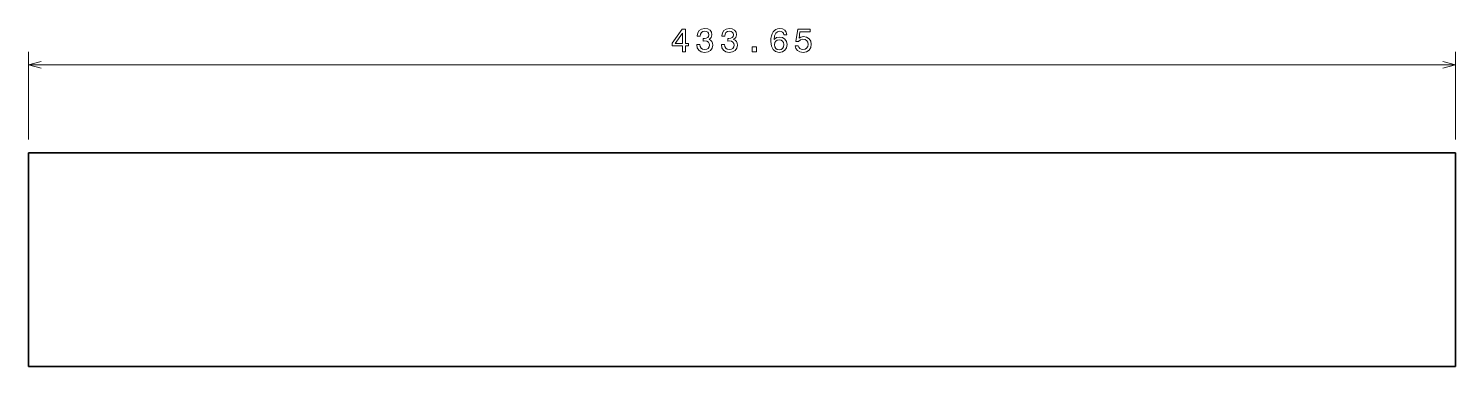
# Model space of a CAD drawing. Extents: x 107 to 324, y 139 to 190.
import ezdxf

# ---------------------------------------------------------------- set-up
doc = ezdxf.new("R2010")
doc.units = 0

msp = doc.modelspace()

# ---------------------------------------------------------------- linework, layer by layer
at = {"color": 7, "lineweight": 13, "ltscale": 0.334367}
for p, q in [((107.333511, 173.560196), (107.333511, 186.934875)), ((324.160339, 173.560196), (324.160339, 186.934875))]:
    msp.add_line(p, q, dxfattribs=at)
at = {"color": 7, "lineweight": 13}
msp.add_line((107.333511, 184.934875), (324.160339, 184.934875), dxfattribs=at)
at = {"color": 7, "lineweight": 35, "ltscale": 0.1875}
for p, q in [((114.833511, 171.560196), (107.333511, 171.560196)), ((316.660339, 171.560196), (324.160339, 171.560196)), ((114.833511, 139.060196), (107.333511, 139.060196)), ((316.660339, 139.060196), (324.160339, 139.060196))]:
    msp.add_line(p, q, dxfattribs=at)
at = {"color": 7, "lineweight": 35}
for p, q in [((107.333511, 171.560196), (107.333511, 139.060196)), ((161.165222, 171.560196), (116.915222, 171.560196)), ((268.246948, 171.560196), (163.246933, 171.560196)), ((314.578644, 171.560196), (270.328644, 171.560196)), ((324.160339, 139.060196), (324.160339, 171.560196)), ((161.165222, 139.060196), (116.915222, 139.060196)), ((163.246933, 139.060196), (268.246948, 139.060196)), ((314.578644, 139.060196), (270.328644, 139.060196))]:
    msp.add_line(p, q, dxfattribs=at)
at = {"color": 7, "lineweight": 35, "ltscale": 0.052043}
for p, q in [((116.915222, 171.560196), (114.833511, 171.560196)), ((163.246933, 171.560196), (161.165222, 171.560196)), ((116.915222, 139.060196), (114.833511, 139.060196)), ((163.246933, 139.060196), (161.165222, 139.060196))]:
    msp.add_line(p, q, dxfattribs=at)
at = {"color": 7, "lineweight": 35, "ltscale": 0.052042}
for p, q in [((268.246948, 171.560196), (270.328644, 171.560196)), ((314.578644, 171.560196), (316.660339, 171.560196)), ((268.246948, 139.060196), (270.328644, 139.060196)), ((314.578644, 139.060196), (316.660339, 139.060196))]:
    msp.add_line(p, q, dxfattribs=at)
at = {"color": 7, "lineweight": 13}
for points in [[(206.68425, 186.934875), (207.138138, 186.934875), (207.138138, 187.802307), (207.637421, 187.802307), (207.637421, 188.205765), (207.138138, 188.205765), (207.138138, 190.359222), (206.679199, 190.359222), (205.146072, 188.246109), (205.146072, 187.802307), (206.68425, 187.802307)], [(205.569702, 188.205765), (206.68425, 189.774216), (206.68425, 188.205765)], [(208.872009, 188.034302), (208.872009, 187.998993), (208.952698, 187.514847), (209.189728, 187.151733), (209.562927, 186.919739), (210.057159, 186.834015), (210.581665, 186.919739), (210.975037, 187.141647), (211.227188, 187.494675), (211.317963, 187.948563), (211.277618, 188.246109), (211.166672, 188.48819), (210.985107, 188.674789), (210.743042, 188.810959), (211.070847, 189.083282), (211.186844, 189.517014), (211.111206, 189.910385), (210.894333, 190.207932), (210.541321, 190.394531), (210.057159, 190.460083), (209.603271, 190.379395), (209.25528, 190.157501), (209.028351, 189.804474), (208.952698, 189.335449), (208.952698, 189.30014), (209.40155, 189.30014), (209.441895, 189.622925), (209.573013, 189.854904), (209.784821, 189.996109), (210.082382, 190.046539), (210.344635, 190.006195), (210.53627, 189.900299), (210.652267, 189.728821), (210.697647, 189.496826), (210.652267, 189.249725), (210.531219, 189.083282), (210.319412, 188.982422), (210.031952, 188.952164), (209.835266, 188.957214), (209.835266, 188.558792), (210.082382, 188.568878), (210.400101, 188.523499), (210.637131, 188.402451), (210.778351, 188.205765), (210.828781, 187.948563), (210.7733, 187.656052), (210.627045, 187.439194), (210.39505, 187.30304), (210.087418, 187.257645), (209.769699, 187.308075), (209.537704, 187.459366), (209.391449, 187.701447), (209.335983, 188.034302)], [(212.608032, 188.034302), (212.608032, 187.998993), (212.688721, 187.514847), (212.925751, 187.151733), (213.29895, 186.919739), (213.793182, 186.834015), (214.317688, 186.919739), (214.71106, 187.141647), (214.963211, 187.494675), (215.053986, 187.948563), (215.013641, 188.246109), (214.902695, 188.48819), (214.72113, 188.674789), (214.479065, 188.810959), (214.80687, 189.083282), (214.922867, 189.517014), (214.847229, 189.910385), (214.630356, 190.207932), (214.277344, 190.394531), (213.793182, 190.460083), (213.339294, 190.379395), (212.991302, 190.157501), (212.764374, 189.804474), (212.688721, 189.335449), (212.688721, 189.30014), (213.137573, 189.30014), (213.177917, 189.622925), (213.309036, 189.854904), (213.520844, 189.996109), (213.818405, 190.046539), (214.080658, 190.006195), (214.272293, 189.900299), (214.38829, 189.728821), (214.43367, 189.496826), (214.38829, 189.249725), (214.267242, 189.083282), (214.055435, 188.982422), (213.767975, 188.952164), (213.571289, 188.957214), (213.571289, 188.558792), (213.818405, 188.568878), (214.136124, 188.523499), (214.373154, 188.402451), (214.514374, 188.205765), (214.564804, 187.948563), (214.509323, 187.656052), (214.363068, 187.439194), (214.131073, 187.30304), (213.823441, 187.257645), (213.505722, 187.308075), (213.273727, 187.459366), (213.127472, 187.701447), (213.072006, 188.034302)], [(222.56134, 189.491791), (222.465515, 189.900299), (222.243622, 190.202881), (221.900681, 190.394531), (221.456879, 190.460083), (221.159332, 190.424789), (220.902115, 190.328964), (220.675171, 190.172623), (220.483536, 189.950729), (220.33223, 189.67334), (220.221283, 189.335449), (220.150681, 188.937042), (220.130508, 188.48819), (220.211197, 187.772049), (220.458313, 187.252594), (220.856735, 186.939911), (221.401398, 186.834015), (221.890594, 186.924789), (222.263794, 187.161819), (222.505859, 187.535019), (222.591599, 188.009079), (222.505859, 188.48819), (222.27388, 188.856354), (221.915802, 189.088333), (221.472, 189.169022), (220.992889, 189.068161), (220.634827, 188.780701), (220.71048, 189.335449), (220.871857, 189.733871), (221.118973, 189.970901), (221.461914, 190.05159), (221.714081, 190.011246), (221.905716, 189.905334), (222.031799, 189.728821), (222.097366, 189.491791)], [(222.102402, 188.004044), (222.046936, 187.68631), (221.905716, 187.444244), (221.678772, 187.282867), (221.396362, 187.232422), (221.098801, 187.282867), (220.871857, 187.439194), (220.725601, 187.681274), (220.680222, 187.998993), (220.730652, 188.311676), (220.871857, 188.548706), (221.103851, 188.700012), (221.416534, 188.755478), (221.688858, 188.700012), (221.905716, 188.553757), (222.046936, 188.316711)], [(223.836273, 187.847702), (223.94722, 187.434158), (224.194336, 187.111389), (224.557449, 186.909668), (225.021423, 186.834015), (225.530792, 186.924789), (225.929199, 187.171906), (226.181366, 187.565277), (226.277191, 188.069611), (226.191452, 188.53862), (225.949371, 188.906769), (225.571136, 189.143814), (225.08194, 189.229553), (224.703705, 189.169022), (224.411194, 189.002594), (224.552399, 189.945679), (226.085541, 189.945679), (226.085541, 190.359222), (224.214508, 190.359222), (223.937134, 188.503326), (224.340591, 188.503326), (224.633102, 188.740356), (225.006302, 188.82608), (225.329071, 188.770615), (225.576187, 188.609222), (225.732513, 188.362106), (225.787994, 188.044388), (225.732513, 187.726654), (225.571136, 187.479553), (225.32402, 187.323212), (225.006302, 187.267731), (224.739014, 187.30304), (224.532227, 187.419022), (224.380936, 187.600586), (224.305298, 187.847702)], [(217.266968, 186.934875), (217.962921, 186.934875), (217.962921, 187.68631), (217.266968, 187.68631)]]:
    msp.add_lwpolyline(points, close=True, dxfattribs=at)
for points in [[(109.265366, 185.452515), (107.333511, 184.934875), (109.265366, 184.417236)], [(322.228516, 184.417236), (324.160339, 184.934875), (322.228516, 185.452515)]]:
    msp.add_lwpolyline(points, dxfattribs=at)

doc.saveas('drawing.dxf')
